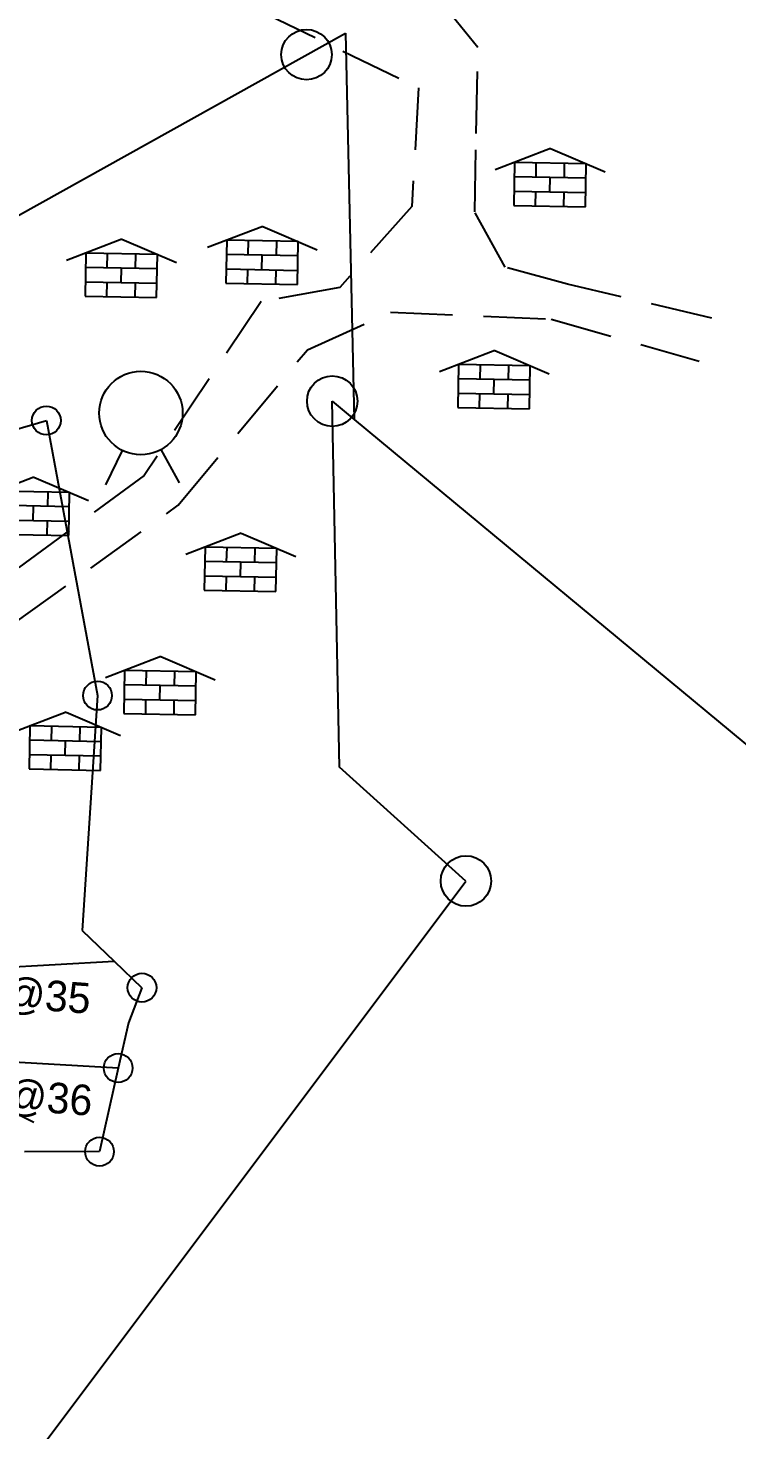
# Model space of a CAD drawing. Header units: metres. Extents: x 279543 to 281633, y 2052141 to 2055998.
# Drawn here: x 281492.3 to 281549.4, y 2052358.7 to 2052471.5 of the extents above; entities that cross this region are included whole.
import ezdxf
from ezdxf.enums import TextEntityAlignment as Align

# ---------------------------------------------------------------- set-up
doc = ezdxf.new("R2010")
doc.units = ezdxf.units.M
doc.linetypes.add('DASHED', pattern=[0.75, 0.5, -0.25])
for name, color, linetype in [('LINE_CARTTRACK', 2, 'DASHED'), ('POLY_PARCEL', 6, 'Continuous'), ('TEXT_PARCEL', 7, 'Continuous')]:
    doc.layers.add(name, color=color, linetype=linetype)
doc.styles.add('TEXT_MAP', font='')
doc.styles.get('TEXT_MAP').set_extended_font_data('Kruti Dev 050')

# ---------------------------------------------------------------- blocks, each defined once
blk = doc.blocks.new('GHNN')
for p, q in [((281534.4, 2052461.84), (281529.94, 2052460.13)), ((281534.4, 2052461.84), (281538.79, 2052459.96)), ((281531.49, 2052460.73), (281531.43, 2052457.26)), ((281537.27, 2052460.62), (281531.49, 2052460.73)), ((281533.22, 2052460.69), (281533.2, 2052459.54)), ((281535.51, 2052459.49), (281535.53, 2052460.65)), ((281537.2, 2052457.15), (281537.27, 2052460.62)), ((281537.24, 2052459.46), (281531.47, 2052459.57)), ((281534.34, 2052458.36), (281534.36, 2052459.52)), ((281531.45, 2052458.42), (281537.22, 2052458.31)), ((281533.18, 2052458.38), (281533.16, 2052457.23)), ((281535.47, 2052457.19), (281535.49, 2052458.34)), ((281531.43, 2052457.26), (281537.2, 2052457.15)), ((281511.21, 2052455.58), (281506.76, 2052453.87)), ((281511.21, 2052455.58), (281515.6, 2052453.7)), ((281499.87, 2052454.54), (281495.41, 2052452.83)), ((281499.87, 2052454.54), (281504.26, 2052452.66)), ((281508.31, 2052454.46), (281508.24, 2052451)), ((281514.08, 2052454.35), (281508.31, 2052454.46)), ((281510.04, 2052454.43), (281510.02, 2052453.28)), ((281512.32, 2052453.23), (281512.35, 2052454.39)), ((281514.01, 2052450.89), (281514.08, 2052454.35)), ((281496.96, 2052453.42), (281496.9, 2052449.96)), ((281502.73, 2052453.31), (281496.96, 2052453.42)), ((281498.69, 2052453.39), (281498.67, 2052452.23)), ((281500.98, 2052452.19), (281501, 2052453.34)), ((281502.67, 2052449.85), (281502.73, 2052453.31)), ((281514.06, 2052453.2), (281508.28, 2052453.31)), ((281511.15, 2052452.1), (281511.17, 2052453.25)), ((281502.71, 2052452.16), (281496.94, 2052452.27)), ((281499.8, 2052451.06), (281499.83, 2052452.21)), ((281508.26, 2052452.15), (281514.03, 2052452.04)), ((281509.99, 2052452.12), (281509.97, 2052450.97)), ((281496.92, 2052451.11), (281502.69, 2052451)), ((281498.65, 2052451.08), (281498.63, 2052449.93)), ((281500.94, 2052449.88), (281500.96, 2052451.04)), ((281508.24, 2052451), (281514.01, 2052450.89)), ((281512.28, 2052450.92), (281512.3, 2052452.08)), ((281496.9, 2052449.96), (281502.67, 2052449.85)), ((281529.9, 2052445.58), (281525.44, 2052443.87)), ((281529.9, 2052445.58), (281534.29, 2052443.7)), ((281526.99, 2052444.46), (281526.92, 2052441)), ((281532.76, 2052444.35), (281526.99, 2052444.46)), ((281528.72, 2052444.43), (281528.7, 2052443.27)), ((281531.01, 2052443.23), (281531.03, 2052444.38)), ((281532.69, 2052440.89), (281532.76, 2052444.35)), ((281532.74, 2052443.2), (281526.97, 2052443.31)), ((281529.83, 2052442.1), (281529.85, 2052443.25)), ((281526.94, 2052442.15), (281532.72, 2052442.04)), ((281528.67, 2052442.12), (281528.65, 2052440.97)), ((281530.96, 2052440.92), (281530.98, 2052442.08)), ((281526.92, 2052441), (281532.69, 2052440.89)), ((281498.59, 2052434.76), (281499.93, 2052437.53)), ((281504.51, 2052434.92), (281503.03, 2052437.61)), ((281492.79, 2052435.39), (281488.33, 2052433.68)), ((281492.79, 2052435.39), (281497.18, 2052433.51)), ((281495.66, 2052434.16), (281489.88, 2052434.27)), ((281493.9, 2052433.04), (281493.92, 2052434.19)), ((281495.59, 2052430.7), (281495.66, 2052434.16)), ((281495.63, 2052433.01), (281489.86, 2052433.12)), ((281492.73, 2052431.91), (281492.75, 2052433.06)), ((281489.84, 2052431.96), (281495.61, 2052431.85)), ((281493.86, 2052430.73), (281493.88, 2052431.89)), ((281489.82, 2052430.81), (281495.59, 2052430.7)), ((281509.48, 2052430.87), (281505.02, 2052429.16)), ((281509.48, 2052430.87), (281513.87, 2052429)), ((281506.57, 2052429.76), (281506.51, 2052426.3)), ((281512.35, 2052429.65), (281506.57, 2052429.76)), ((281508.31, 2052429.73), (281508.28, 2052428.57)), ((281510.59, 2052428.53), (281510.61, 2052429.68)), ((281512.28, 2052426.19), (281512.35, 2052429.65)), ((281512.32, 2052428.49), (281506.55, 2052428.6)), ((281509.42, 2052427.39), (281509.44, 2052428.55)), ((281506.53, 2052427.45), (281512.3, 2052427.34)), ((281508.26, 2052427.42), (281508.24, 2052426.26)), ((281510.55, 2052426.22), (281510.57, 2052427.37)), ((281506.51, 2052426.3), (281512.28, 2052426.19)), ((281503, 2052420.94), (281498.54, 2052419.23)), ((281503, 2052420.94), (281507.39, 2052419.06)), ((281500.09, 2052419.82), (281500.03, 2052416.36)), ((281505.86, 2052419.71), (281500.09, 2052419.82)), ((281501.82, 2052419.79), (281501.8, 2052418.63)), ((281504.11, 2052418.59), (281504.13, 2052419.74)), ((281505.8, 2052416.25), (281505.86, 2052419.71)), ((281505.84, 2052418.56), (281500.07, 2052418.67)), ((281502.93, 2052417.46), (281502.96, 2052418.61)), ((281500.05, 2052417.51), (281505.82, 2052417.4)), ((281501.78, 2052417.48), (281501.76, 2052416.32)), ((281504.07, 2052416.28), (281504.09, 2052417.43)), ((281495.37, 2052416.47), (281490.91, 2052414.76)), ((281495.37, 2052416.47), (281499.76, 2052414.59)), ((281500.03, 2052416.36), (281505.8, 2052416.25)), ((281492.46, 2052415.36), (281492.39, 2052411.89)), ((281498.23, 2052415.24), (281492.46, 2052415.36)), ((281494.19, 2052415.32), (281494.17, 2052414.17)), ((281496.48, 2052414.12), (281496.5, 2052415.28)), ((281498.16, 2052411.78), (281498.23, 2052415.24)), ((281498.21, 2052414.09), (281492.44, 2052414.2)), ((281495.3, 2052412.99), (281495.32, 2052414.15)), ((281492.41, 2052413.05), (281498.19, 2052412.94)), ((281494.15, 2052413.01), (281494.12, 2052411.86)), ((281496.43, 2052411.81), (281496.45, 2052412.97)), ((281492.39, 2052411.89), (281498.16, 2052411.78)), ((281490.6, 2052384.53), (281492.77, 2052383.46))]:
    blk.add_line(p, q)
for centre, radius in [((281514.74, 2052469.41), 2.03), ((281501.4, 2052440.55), 3.36), ((281516.81, 2052441.51), 2.03), ((281493.79, 2052439.95), 1.16), ((281497.91, 2052417.8), 1.16), ((281527.58, 2052402.87), 2.03), ((281501.49, 2052394.28), 1.16), ((281499.57, 2052387.81), 1.16), ((281498.07, 2052381.08), 1.16)]:
    blk.add_circle(centre, radius)
at = {"layer": 'LINE_CARTTRACK', "ltscale": 10}
for p, q in [((281528.54, 2052469.99), (281525.15, 2052474.16)), ((281510.93, 2052472.97), (281523.76, 2052466.73)), ((281528.41, 2052463.06), (281528.54, 2052469.99)), ((281523.76, 2052466.73), (281523.22, 2052457.18)), ((281528.29, 2052456.75), (281528.41, 2052463.06)), ((281523.22, 2052457.18), (281517.42, 2052450.67)), ((281530.73, 2052452.29), (281528.29, 2052456.75)), ((281535.75, 2052450.93), (281530.73, 2052452.29)), ((281517.42, 2052450.67), (281511.08, 2052449.53)), ((281547.38, 2052448.18), (281535.75, 2052450.93)), ((281511.08, 2052449.53), (281501.66, 2052435.52)), ((281514.82, 2052445.65), (281521.51, 2052448.68)), ((281521.51, 2052448.68), (281534.44, 2052448.11)), ((281534.44, 2052448.11), (281546.37, 2052444.73)), ((281504.41, 2052433.13), (281514.82, 2052445.65)), ((281501.66, 2052435.52), (281478.61, 2052418.61)), ((281485.2, 2052419.3), (281504.41, 2052433.13))]:
    blk.add_line(p, q, dxfattribs=at)
at = {"layer": 'POLY_PARCEL'}
for p, q in [((281489.71, 2052455.46), (281517.88, 2052471.15)), ((281517.88, 2052471.15), (281518.58, 2052440.04)), ((281517.39, 2052412.04), (281516.81, 2052441.51)), ((281516.81, 2052441.51), (281518.58, 2052440.04)), ((281468.34, 2052432.56), (281493.79, 2052439.95)), ((281493.79, 2052439.95), (281497.91, 2052417.8)), ((281518.58, 2052440.04), (281606.57, 2052367.07)), ((281497.91, 2052417.8), (281496.67, 2052398.89)), ((281527.58, 2052402.87), (281517.39, 2052412.04)), ((281467.75, 2052323.12), (281527.58, 2052402.87)), ((281496.67, 2052398.89), (281499.26, 2052396.42)), ((281484.88, 2052395.6), (281499.26, 2052396.42)), ((281499.26, 2052396.42), (281501.49, 2052394.28)), ((281501.49, 2052394.28), (281500.39, 2052391.45)), ((281500.39, 2052391.45), (281499.57, 2052387.81)), ((281499.57, 2052387.81), (281485.61, 2052388.6)), ((281499.57, 2052387.81), (281498.07, 2052381.08)), ((281498.07, 2052381.08), (281492.02, 2052381.07))]:
    blk.add_line(p, q, dxfattribs=at)
at = {"layer": 'TEXT_PARCEL', "style": 'TEXT_MAP'}
for s, p in [('6@35', (281492.86, 2052392.5)), ('6@36', (281493, 2052384.28))]:
    blk.add_text(s, height=2.462, rotation=355.8678, dxfattribs=at).set_placement(p, align=Align.CENTER)

msp = doc.modelspace()

# ---------------------------------------------------------------- block references
msp.add_blockref('GHNN', (0, 0))

doc.saveas('drawing.dxf')
